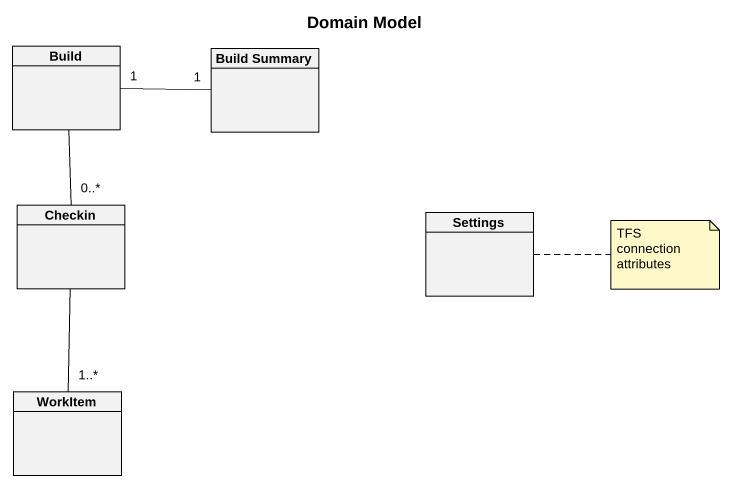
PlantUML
@startuml
title Domain Model
hide circle
hide empty members
class Build
class "Build Summary" as Build_Summary
class Checkin
class Settings
class WorkItem
Build "1" -right- "1" Build_Summary
Build -- "0..*" Checkin
Checkin -- "1..*" WorkItem
note right of Settings : TFS connection attributes
@enduml
